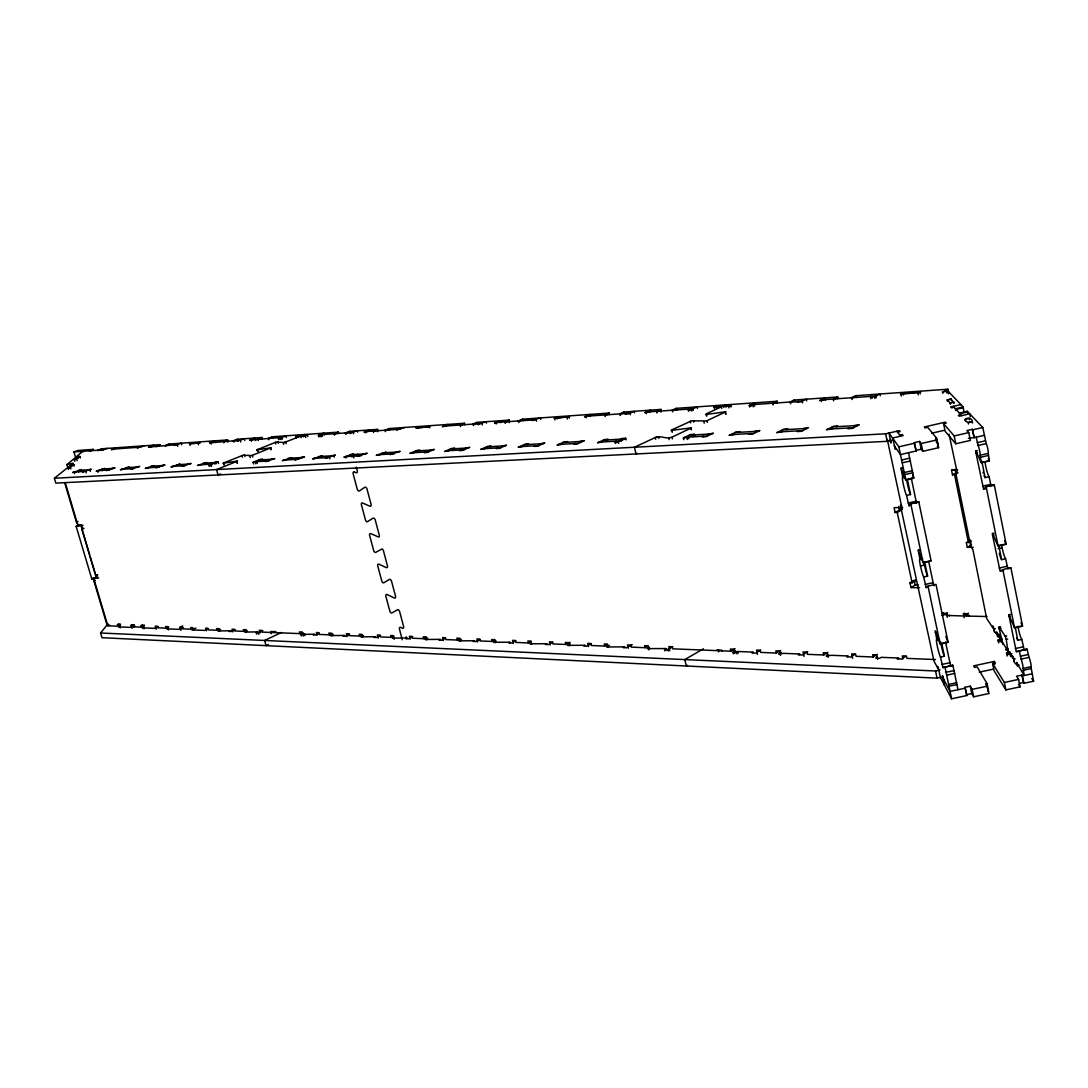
<?xml version="1.0" encoding="UTF-8"?>
<svg xmlns="http://www.w3.org/2000/svg" width="1088" height="1088" viewBox="0 0 1088 1088"><rect width="100%" height="100%" fill="white"/><g stroke="black" fill="none" stroke-linecap="round" stroke-linejoin="round"><path stroke-width="1.5" d="M505.186 423.422L505.186 422.43A2.026 1.374 67.1 0 0 505.104 421.872L509.238 420.104A2.026 1.374 67.1 0 1 509.32 420.662L509.306 422.647M353.94 471.934L353.464 472.11A1.999 1.238 67 0 0 353.165 473.892L357.245 489.206A1.986 1.224 66.7 0 0 359.38 490.946L364.834 487.22A1.999 1.238 66.6 0 1 366.955 488.879L371.076 504.329A1.999 1.238 66.3 0 1 369.893 506.192L362.195 502.846A1.986 1.224 66.4 0 0 361.406 504.778L365.473 519.982A1.986 1.224 66 0 0 367.186 521.832L373.075 518.16A1.986 1.238 66 0 1 375.224 519.928L379.277 535.174A1.986 1.224 65.6 0 1 378.638 537.05L370.777 533.637A1.986 1.224 65.7 0 0 369.607 535.459L373.85 551.099A1.972 1.21 65.4 0 0 374.966 552.323L375.278 552.418A1.972 1.21 65.4 0 0 375.782 552.35L382.092 548.923A1.986 1.224 65.3 0 1 383.411 550.678L387.491 566.032A1.986 1.224 65 0 1 386.254 567.61L378.937 564.169A1.972 1.21 65.1 0 0 378.542 564.087L378.134 564.196A1.972 1.21 65.1 0 0 377.726 565.842L381.766 580.965A1.972 1.21 64.8 0 0 383.901 582.76L389.395 579.414A1.986 1.21 64.7 0 1 391.544 581.223L395.542 596.265A1.972 1.21 64.4 0 1 395.27 597.91L394.89 598.087A1.972 1.21 64.4 0 1 394.346 598.019L387.029 594.497A1.972 1.197 64.4 0 0 385.846 596.238L389.871 611.266A1.972 1.197 64.1 0 0 391.843 613.02L397.474 609.756A1.972 1.21 64.1 0 1 399.622 611.578L403.594 626.525A1.972 1.21 63.8 0 1 402.397 628.238L400.724 627.409A1.972 1.197 63.7 0 0 399.595 627.586L399.35 628.429A1.972 1.197 63.7 0 0 399.432 629.068L402.274 639.73M605.118 416.541L605.146 415.494A2.135 1.51 66.3 0 0 605.064 414.909L609.212 413.059A2.122 1.51 66.3 0 1 609.294 413.658L609.253 414.691M656.853 412.978L656.894 411.903A2.176 1.591 65.8 0 0 656.826 411.305L660.974 409.414A2.176 1.591 65.8 0 1 661.042 410.026L660.96 412.162M773.01 404.967L773.092 403.838A2.298 1.768 64.3 0 0 773.024 403.199L777.158 401.241A2.298 1.768 64.3 0 1 777.213 401.88L777.145 403.009M908.534 452.73L913.852 478.19L905.787 480.026L898.838 446.828L888.978 433.038L891.086 443.061L889.848 439.552M833.503 400.806L833.598 399.65A2.366 1.863 63.3 0 0 833.544 398.983L837.651 396.984A2.353 1.863 63.3 0 1 837.706 397.637L837.624 398.793M354.321 471.988L355.994 472.722A1.999 1.238 67.1 0 0 357.19 472.301L357.326 471.743A1.999 1.238 67.1 0 0 357.245 470.846L356.266 467.174M275.794 631.57L270.803 631.57M976.181 437.199L978.044 445.373A5.44 0.707 76.9 0 1 979.717 451.085A5.44 0.707 76.9 0 1 980.057 455.26L981.335 462.794L989.468 460.945L988.217 453.397A5.44 0.721 76.9 0 0 987.877 449.208A5.44 0.721 76.9 0 0 986.245 443.605L982.777 427.516L967.286 411.278L959.453 413.086L959.956 415.167M944.982 667.094L951.619 698.782L966.987 695.49L965.002 687.303L970.278 686.174L972.101 689.398L973.638 696.796L989.101 693.491L986.15 683.672L986.993 683.482L988.502 690.88L987.659 691.057M945.798 636.303L947.961 642.056L940.018 643.783L935.136 630.727L936.89 639.934A9.221 0.83 76.5 0 0 937.244 645.891A9.221 0.83 76.5 0 0 940.481 657.084L942.915 667.556L952.898 665.38L957.984 689.724M237.116 461.122L223.054 463.202L243.168 455.178L251.722 455.559L271.048 447.753L256.958 449.861M256.918 449.847L276.094 442.068L284.24 442.503L300.655 436.111L307.727 435.05L296.222 436.424M1017.402 666.182L1016.627 662.374L1024.134 675.498L1022.72 664.836L1019.211 651.032M904.427 472.491L912.506 470.642M1022.407 625.858L1014.397 627.586L1008.766 614.638L1016.274 651.562L1027.072 649.182L1029.071 657.397A5.358 0.694 76.1 0 1 1030.717 663.109A5.358 0.694 76.1 0 1 1030.948 666.754L1033.6 681.21L1023.862 683.291L1021.85 675.09L1016.546 676.233L1018.599 679.415L1020.095 686.841L1005.87 689.901L994.078 670.725L992.596 663.49L995.18 662.932L994.242 661.422L973.651 665.87L974.549 667.393L977.119 666.835L986.993 683.482M416.133 427.965L429.746 426.51L416.228 428.033M948.818 684.42L956.76 682.666M972.21 421.804L968.306 422.579M941.555 677.171L937.054 678.15L102.014 637.704L100.599 632.998L108.011 623.764M953.809 402.22L950.096 402.982M947.294 399.854L951.034 399.078M108.188 624.73L107.018 625.002L93.881 580.87L95.146 580.23M78.907 524.579L76.146 526.402L91.814 579.006L97.39 576.953M91.814 579.006L92.48 578.258M985.13 488.934L983.579 489.206L986.041 486.69L994.146 484.854L993.208 485.833M189.475 443.768L200.314 442.571L189.502 443.836M70.924 468.914C68.558 467.391 74.542 462.373 74.202 466.086M76.146 526.402L81.192 524.987M64.641 482.637L76.378 522.077L77.67 521.478M891.779 440.273L887.182 441.334L55.855 483.113L54.4 478.258L73.195 463.175L66.953 464.671L67.891 467.813M927.642 587.262L926.119 587.506L927.928 586.065L936.006 584.392L948.11 642.369L940.168 644.096L928.023 586.16M66.953 464.671L81.709 452.173L84.388 451.18M1001.64 570.874C996.853 571.39 1009.895 567.174 1010.888 567.814L1022.57 626.158L1014.56 627.898L1002.823 569.595M1009.596 568.48L1010.752 567.732M968.524 613.224L967.545 613.85L968.007 616.094L969.231 615.318M905.556 656.418L901.381 659.11L897.246 658.934L898.647 658.036L881.239 657.329L879.838 658.213L875.786 658.05L877.186 657.166M964.267 617.685L963.451 613.754L964.43 613.142M967.803 613.51L964.798 614.734M852.625 658.417L851.632 653.874L855.603 654.024L856.106 656.309L873.134 657.002L877.322 654.35M941.895 615.509L942.97 615.536L942.494 613.306L943.473 612.694M942.97 615.536L947.498 612.775M854.923 654.391L850.721 657.016L846.763 656.853L848.164 655.982L831.49 655.302L826.2 656.01L828.471 654.595M804.086 656.39L803.08 651.943L806.888 652.093L807.391 654.323L823.725 654.99L827.927 652.392M914.206 580.271L909.976 582.828L910.982 587.588L915.212 585.018L918.381 585.045M807.786 651.603L802.182 655.017L798.374 654.867L799.789 654.01L783.795 653.358L778.654 654.051L781.456 652.365M967.341 542.137L966.362 542.735L967.3 547.318L971.489 544.938M909.976 582.828L912.098 582.842L916.314 580.285L915.266 580.271M966.362 542.735L971.149 541.09M968.823 541.253L970.55 540.355M757.506 654.446L756.514 650.08L760.172 650.23L760.662 652.406L776.342 653.045L780.558 650.515M1023.006 668.454L1030.948 666.754M760.702 650.066L755.602 653.099L751.958 652.95L753.372 652.12L738.004 651.494L733.013 652.174L733.394 653.793M733.013 652.174L735.488 650.719M669.827 650.774L668.821 646.585L672.194 646.721L672.697 648.829L730.85 651.195L735.08 648.72M687.562 665.271L686.31 666.006L684.787 659.586L703.46 648.802M664.918 650.923L664.55 649.346L667.91 649.495L672.846 646.68M664.55 649.346L665.965 648.543L666.332 650.121M895.111 512.489L899.409 510.082L901.517 510.027L897.233 512.448L895.111 512.489L894.091 507.661L902.659 507.47M952.789 469.54L951.538 470.234L952.49 474.898L956.746 472.641M628.293 648.23L627.504 644.939L630.754 645.075L631.244 647.129L645.157 647.7L647.986 646.122M952.49 474.898L958.066 472.858M649.522 647.238L647.047 648.625L665.965 648.543M632.223 644.654L626.579 647.782L623.342 647.659L624.757 646.87L606.506 646.966L609.334 645.402M637.35 453.342L636.031 453.954L634.44 447.25L655.275 437.553C660.62 435.078 666.658 439.647 671.99 437.158L691.506 427.842L671.078 430.413L671.595 429.964L691.574 420.825L706.398 420.988L725.914 411.726L706.262 414.474M588.526 646.585L587.724 643.362L590.852 643.484L591.355 645.51L604.751 646.054L607.566 644.504M591.396 643.647L586.813 646.15L583.698 646.027L585.113 645.252L567.487 645.361L570.302 643.838M550.229 645.007L549.426 641.838L552.446 641.961L552.935 643.946L565.842 644.463L570.058 642.192M552.745 642.314L548.515 644.572L545.51 644.45L546.924 643.702L529.883 643.81L531.298 643.062M513.305 643.47L512.516 640.37L515.413 640.478L515.916 642.437L528.346 642.94L531.162 641.444M515.821 640.832L511.605 643.049L508.708 642.94L510.109 642.192L493.639 642.314L496.101 641.036M477.7 642.002L476.911 638.955L479.713 639.064L480.216 640.968L492.211 641.458L495.013 640.002M480.202 639.418L476 641.58L473.212 641.471L474.613 640.75L458.674 640.873L461.475 639.431M942.793 393.339L942.521 392.006L948.002 391.054L963.193 406.98L964.022 412.338M443.346 640.587L442.558 637.582L445.264 637.69L445.754 639.567L457.327 640.043L460.129 638.602M942.521 392.006L947.934 389.218L948.75 393.217M445.672 638.126L441.646 640.166L438.954 640.057L440.354 639.35L424.918 639.486L427.706 638.071M849.347 427.938L847.878 428.686L852.026 428.441L859.33 424.742L853.726 425.721M410.162 639.214L409.387 636.262L411.998 636.358L412.488 638.207L423.667 638.67L426.455 637.255M412.665 636.711L408.476 638.806L405.878 638.697L407.266 638.003L392.319 638.139L393.706 637.446M831.885 428.93L826.336 429.896L833.666 426.224L837.733 425.993L836.278 426.727M870.903 398.725L870.536 396.998L874.494 396.726L879.961 394.006L880.328 395.733M378.189 638.153L377.332 634.984L379.862 635.079L380.338 636.902L391.15 637.337L393.924 635.963M798.728 430.821L797.246 431.542L801.217 431.324L808.561 427.679L803.121 428.631M870.536 396.998L871.91 396.318L872.277 398.045M380.596 635.433L376.434 637.486L373.905 637.378L375.306 636.698L360.808 636.847L363.406 635.569M690.989 428.25L691.37 429.91M782.014 431.759L776.642 432.711L783.986 429.107L787.875 428.876L786.42 429.597M947.934 389.218L855.535 395.719L851.428 397.746A2.38 1.89 62.9 0 0 851.659 398.385L852.244 399.514M851.659 398.385L855.766 396.372A2.38 1.89 62.9 0 1 855.535 395.719M347.113 636.602L346.338 633.746L348.786 633.842L349.275 635.637L359.72 636.058L362.494 634.698M349.588 634.182L345.44 636.208L343.006 636.113L344.393 635.433L330.33 635.582L333.091 634.25M833.598 399.65L837.706 397.637M750.258 433.568L748.775 434.289L752.583 434.071L759.927 430.494L754.664 431.433M824.772 399.595L819.604 400.534L825.098 397.868L825.588 400.112M317.138 635.365L316.363 632.55L318.73 632.645L319.206 634.413L329.324 634.821L332.085 633.488M798.497 401.431L797.123 402.098L800.836 401.839L806.344 399.187L806.698 400.86M319.26 633.148L315.466 634.97L313.113 634.875L314.5 634.209L300.846 634.372L301.308 636.004M734.237 434.479L729.028 435.404L736.386 431.854L740.126 431.65L738.657 432.344M837.651 396.984L794.118 400.044L789.997 402.016A2.326 1.795 64 0 0 790.214 402.655L790.786 403.743M790.214 402.655L794.335 400.683A2.312 1.795 64 0 1 794.118 400.044M260.032 632.998L259.257 630.278L261.474 630.374L261.95 632.074L299.907 633.624L302.654 632.305M300.846 634.372L303.43 633.134M703.786 436.206L702.318 436.914L705.962 436.71L713.334 433.201L708.206 434.112M773.092 403.838L777.213 401.88M268.518 644.49L266.084 645.646L264.629 640.465L281.534 632.454M683.767 439.674L683.373 437.974L688.432 437.077L688.826 438.777M694.715 435.989L694.321 434.302L692.852 434.996L693.246 436.682M749.646 407.048L749.278 405.416L754.8 402.818L755.167 404.45M683.373 437.974L690.744 434.506L694.321 434.302M749.278 405.416L754.229 404.518L754.596 406.15M256.618 634.127L256.17 632.536L257.53 631.897L257.978 633.488M256.17 632.536L258.373 632.618L262.806 630.537M232.805 631.87L232.043 629.204L234.192 629.286L234.668 630.958L243.848 631.339L246.568 630.061M247.221 630.863L244.664 632.06L257.53 631.897M235.226 629.612L231.159 631.502L229.024 631.421L230.384 630.782L217.872 630.958L220.578 629.707M206.421 630.782L205.659 628.143L207.74 628.225L208.216 629.884L217.11 630.238L219.817 629M615.346 443.482L614.951 441.85L616.434 441.17L616.814 442.802M626.076 439.906L625.682 438.274L622.322 438.464L620.854 439.144L621.343 441.184M208.325 628.782L204.775 630.414L191.896 629.884L195.935 628.048M614.951 441.85L618.31 441.66L625.682 438.274M688.514 411.25L688.146 409.659L689.534 409.02L689.901 410.611M688.146 409.659L691.519 409.428L697.041 406.885L697.408 408.476M672.302 410.829L676.437 408.938A2.203 1.618 65.6 0 1 676.233 408.34L672.085 410.23A2.203 1.618 65.6 0 0 672.302 410.829L672.833 411.876M602.262 441.973L597.475 442.83L604.846 439.484L608.151 439.294L606.682 439.96M181.016 630.374L180.078 627.123L182.757 625.913M656.894 411.903L661.042 410.026M183.233 627.531L179.194 629.367L166.695 628.85L168.042 628.238M156.182 629.34L155.244 626.144L157.202 626.212L157.678 627.817L166.056 628.157L168.735 626.96M575.307 443.51L573.825 444.176L577.062 443.986L584.433 440.667L579.727 441.51M649.332 411.822L644.722 412.665L650.243 410.176L650.61 411.74M561.694 444.285L557.029 445.114L564.4 441.823L567.582 441.633L566.114 442.299M158.386 626.538L154.374 628.347L142.242 627.844L143.575 627.246M144.146 626.049L141.658 627.164L141.182 625.573L144.364 625.097M660.974 409.414L623.75 412.039L619.602 413.889A2.149 1.537 66.1 0 0 619.806 414.474L620.337 415.494M619.806 414.474L623.954 412.624A2.149 1.537 66.1 0 1 623.75 412.039M626.878 413.386L625.491 414.011L628.674 413.78L634.209 411.305L634.576 412.855M132.083 628.334L131.145 625.178L132.396 624.621M535.758 445.754L534.29 446.406L537.39 446.23L544.748 442.966L540.178 443.795M131.145 625.178L134.3 624.702M605.146 415.494L609.294 413.658M134.273 625.573L130.288 627.354L118.497 626.865L119.83 626.28M133.049 625.26L133.525 626.838L135.021 626.171M141.182 625.573L142.433 625.029M97.485 576.844L93.731 578.422L107.834 625.79L117.966 626.198L120.197 625.206M107.834 625.79L109.562 625.029M588.948 416.024L584.501 416.854L590.036 414.419L590.403 415.929M117.966 626.198L117.49 624.634L118.986 623.982M117.49 624.634L120.605 624.158M522.662 446.502L518.133 447.318L525.477 444.081L528.537 443.904L527.068 444.543M497.706 447.916L496.237 448.555L499.229 448.392L506.559 445.169L502.112 445.985M485.085 448.623L480.678 449.439L488.009 446.243L490.946 446.08L489.491 446.719M533.324 419.9L531.937 420.498L540.355 417.914L540.722 419.383M461.054 449.997L459.585 450.622L462.468 450.459L469.785 447.304L465.446 448.093M448.895 450.69L444.598 451.479L451.901 448.338L454.743 448.174L453.288 448.8M609.212 413.059L522.417 419.179L518.282 420.947A2.04 1.387 67 0 0 518.486 421.505L518.976 422.47M518.486 421.505L522.607 419.723L523.11 420.689M498.644 422.321L494.469 423.096L499.977 420.757L500.453 422.688M505.186 422.43L509.32 420.662M414.011 452.662L409.809 453.438L417.098 450.35L419.832 450.201L418.377 450.813M425.721 451.996L424.266 452.622L427.04 452.472L434.343 449.358L430.1 450.133M509.238 420.104L477.047 422.362L472.926 424.102A1.999 1.333 67.2 0 0 473.117 424.646L473.606 425.598M473.117 424.646L477.238 422.906L478.203 424.796M479.223 423.667L477.85 424.252L486.091 421.736L486.458 423.164M391.666 453.941L390.198 454.553L400.153 451.33L396.018 452.105M464.535 424.769L464.535 423.803A1.986 1.306 67.3 0 0 464.454 423.259L460.333 424.986A1.986 1.306 67.3 0 1 460.428 425.53L460.428 426.51M460.428 425.53L464.535 423.803M93.731 578.422L98.668 577.946M446.366 425.966L442.34 426.714L447.821 424.429M380.351 454.58L376.258 455.342L386.158 452.146L384.717 452.758M83.3 528.346L81.777 528.945L95.567 575.307L96.818 574.79M95.567 575.307L97.743 574.79M421.886 427.666L423.939 426.809M358.782 455.804L357.34 456.402L367.173 453.247L363.134 453.995M427.394 427.285L429.352 426.428L429.706 427.829M352.213 454.621L353.654 454.036L343.876 457.164L347.874 456.43M416.514 428.033L418.554 427.19M270.395 448.147L270.858 449.793M327.039 457.613L325.598 458.198L335.308 455.097L331.364 455.831M398.031 429.325L396.658 429.882L404.641 427.462M316.499 458.211L312.596 458.932L322.252 455.845L320.81 456.443M464.454 423.259L389.014 428.563L384.921 430.236A1.918 1.21 67.7 0 0 385.111 430.753L385.574 431.664M385.111 430.753L389.205 429.08L389.654 429.978M296.371 459.354L294.93 459.938L304.531 456.878L300.682 457.599M369.784 431.297L369.43 429.95L363.99 432.154L367.798 431.433M377.645 431.746L377.604 429.896A1.89 1.197 67.8 0 0 377.522 429.379L373.442 431.038A1.904 1.197 67.8 0 1 373.524 431.555L373.551 432.494M373.524 431.555L377.604 429.896M350.839 432.616L349.479 433.16L357.313 430.794L357.666 432.14M286.171 459.925L282.363 460.646L291.91 457.599L290.482 458.184M365.718 432.956L365.704 431.46M334.451 435.186L334.424 434.275L338.477 432.643A1.85 1.142 67.9 0 0 338.395 432.126L272.204 436.791L268.192 438.369A1.795 1.061 68.2 0 0 268.369 438.858L268.804 439.702M377.522 429.379L349.398 431.351L345.345 432.997A1.877 1.156 67.9 0 0 345.522 433.5L345.97 434.384M345.522 433.5L349.588 431.854L350.486 433.622M318.866 436.968L318.417 435.322L319.777 434.778L353.586 432.303M323.49 433.296L324.292 434.914M253.599 463.991L253.123 462.291L260.25 459.435L262.562 459.299L263.024 460.999M318.417 435.322L322.102 434.615L322.538 436.261M253.123 462.291L256.863 461.598L257.326 463.284M262.562 459.299L261.134 459.87L261.61 461.57M266.723 461.04L265.282 461.611L274.774 458.592L271.007 459.313M338.395 432.126L334.329 433.758A1.863 1.142 67.9 0 1 334.424 434.275M65.498 483.534L78.078 525.83L83.014 525.246M81.777 528.945L83.966 528.428M220.578 473.946L218.062 474.966L216.553 469.581L237.252 461.203L237.034 463.284M320.253 436.533L319.777 434.778L323.83 433.16M296.371 438.07L295.936 436.438L298.248 435.622M78.078 525.83L79.356 525.327M295.936 436.438L307.414 434.969L307.863 436.614M209.318 466.453L208.855 464.794L210.27 464.236L210.746 465.882M218.579 463.529L218.117 461.883L215.927 462.006L214.513 462.563L214.975 464.209M208.855 464.794L218.117 461.883M278.8 439.715L278.365 438.097L279.698 437.566L280.146 439.185M286.035 436.138L278.365 438.097M285.614 435.948L286.416 437.539M201.035 464.766L197.472 465.446L206.679 462.536L205.278 463.094M268.369 438.858L272.394 437.267L272.816 438.124M253.123 439.416L249.642 440.096L282.254 437.281M262.235 438.858L262.181 437.988A1.782 1.047 68.2 0 0 262.099 437.498L244.31 438.75L236.858 440.98L238.19 440.463M243.97 438.886L244.773 440.436M183.396 465.773L181.982 466.317L191.134 463.447L187.612 464.114M254.646 438.138L255.68 440.531M251.45 441.266L250.974 439.566L254.986 438.002M262.099 437.498L258.087 439.076A1.782 1.047 68.2 0 1 258.182 439.566L258.223 440.436M258.182 439.566L262.181 437.988M244.31 438.75L237.334 439.239L233.335 440.803A1.754 1.02 68.3 0 0 233.512 441.279L233.934 442.109M233.512 441.279L237.51 439.715L238.354 441.374M174.447 466.276L170.952 466.942L180.064 464.086L178.663 464.63M212.84 442.231L209.454 442.884L240.638 440.178M214.431 440.966L215.22 442.476M157.352 467.242L155.951 467.786L164.995 464.957L161.541 465.623M227.814 442.109L227.705 440.409A1.741 1.006 68.3 0 0 227.623 439.933L223.638 441.47A1.741 1.006 68.3 0 1 223.72 441.959L223.774 442.802M223.72 441.959L227.705 440.409M211.249 444.026L210.786 442.367L214.758 440.83M148.675 467.745L145.248 468.398L154.251 465.582L152.864 466.113M181.723 444.802L181.261 443.197L174.039 445.346L175.358 444.842M123.692 469.159L120.346 469.798L129.241 467.024L127.854 467.554M132.11 468.683L130.71 469.214L139.658 466.426L136.272 467.078M200.07 442.49L198.084 443.251L198.519 444.788M107.63 470.07L106.243 470.601L115.083 467.854L111.765 468.493M151.803 446.474L148.58 447.114L177.643 444.57M160.126 444.679L156.196 446.175A1.686 0.925 68.4 0 1 156.291 446.638L160.222 445.142A1.673 0.925 68.5 0 0 160.126 444.679L101.592 448.8L97.716 450.242A1.618 0.87 68.5 0 0 97.893 450.677L101.755 449.235A1.618 0.87 68.6 0 1 101.592 448.8M99.47 470.533L96.179 471.172L104.978 468.438L103.605 468.955M169.089 444.054L165.158 445.55A1.686 0.938 68.4 0 0 165.322 445.998L169.266 444.502A1.686 0.938 68.4 0 1 169.089 444.054L227.623 439.933M138.543 447.399L137.238 447.889L144.01 445.917M75.956 471.866L72.733 472.491L81.437 469.798L80.063 470.315M83.871 471.417L82.498 471.947L91.242 469.227L87.992 469.853M153.816 445.128L150.226 446.488M116.239 447.862L111.37 449.684L114.498 449.072M140.746 447.141L113.002 449.086M107.508 448.378L100.545 450.446L101.837 449.956M93.35 449.385L89.474 450.813A1.618 0.857 68.6 0 1 89.57 451.234L93.432 449.82A1.605 0.857 68.6 0 0 93.35 449.385L77.806 450.473L73.957 451.901L75.398 456.77M947.077 614.693L946.206 615.414L963.914 615.998L966.334 615.468L966.13 614.774L966.212 616.434M942.956 667.638L952.802 665.258L950.79 665.938L950.463 665.122L945.526 642.002M1015.09 658.825C1011.337 659.287 1015.947 666.06 1019.075 665.04M995.343 628.728C991.875 628.619 996.023 635.882 999.328 634.318M720.188 650.066L716.978 649.944M73.766 464.603L71.414 465.174L68.109 468.003L68.558 469.486M76.378 522.077L77.86 521.723M96.574 576.558L97.458 576.341M93.881 580.87L95.064 580.584M947.566 401.35L947.294 399.99L951.075 399.119L954.122 403.43M947.294 399.99L950.028 402.941L953.836 402.057M960.894 404.573L950.64 406.953L951.483 407.85L954.054 407.266M963.193 406.98L955.454 408.775L955.767 410.638M955.577 409.469L963.329 407.674M959.616 413.821L967.45 412.012L967.79 413.358M960.949 414.691L958.324 415.29L959.208 416.242L969.707 413.807L970.319 416.84M54.4 478.258L885.605 433.813L899.409 430.63L900.143 431.61L897.532 432.222M984.341 435.322L974.372 437.607L972.332 429.298L966.906 430.549L968.755 432.589L970.346 440.422L955.781 443.768L945.146 431.31L943.595 423.708L946.234 423.096L945.39 422.13L924.338 426.986L925.14 427.978L927.765 427.366L936.591 438.138L938.196 445.917L937.339 446.121L938.618 447.698L922.801 451.33L921.169 449.208L919.564 441.442L914.165 442.68L916.178 450.976L900.456 454.58L894.146 445.645M899.735 435.2L902.36 434.602L903.108 435.608L892.554 438.042L895.41 449.208L894.88 446.678M972.25 421.614C972.59 415.997 959.154 418.268 968.238 422.538L972.25 421.614L972.536 423.055M931.682 433.228L944.302 430.318M898.838 446.828L914.559 443.21L916.178 450.976M936.7 443.006L935.734 438.342L936.591 438.138M972.794 429.801L982.777 427.516M919.564 441.442L921.182 443.537L937.013 439.892L938.618 447.698M943.595 423.708L954.19 435.948L968.755 432.589M915.783 450.446L921.169 449.208M968.47 438.342L974.372 437.607M901.598 460.034L909.677 458.184M977.282 442.68L985.429 440.803M902.36 462.822L910.438 460.972M978.098 445.468L986.245 443.605M918.721 501.935L910.683 503.758L909.078 506.151L906.576 495.448A9.343 0.857 76.8 0 1 903.394 484.595A9.343 0.857 76.8 0 1 902.85 477.7L900.973 468.302L902.591 467.731M983.579 489.206L975.827 452.295L975.8 450.908L977.418 450.609M975.95 452.989L977.459 452.635M980.057 455.26L988.217 453.397M904.658 474.599L912.723 472.763M980.234 457.341L988.38 455.478M902.85 477.7L905.502 477.088M906.576 495.448L910.547 494.55L907.514 480.012M984.069 475.51A9.384 1.224 76.8 0 0 985.116 477.605L989.128 476.694L991.018 485.819M908.167 503.037L916.11 501.228L911.295 478.149M982.641 486.159L990.665 484.337M926.119 587.506L923.671 576.953A9.275 0.843 76.6 0 1 920.462 565.937A9.275 0.843 76.6 0 1 920.013 559.518L918.177 550.31L919.795 549.821M1000.103 571.132L992.46 534.766L992.433 533.474L994.051 533.215M992.582 535.432L994.078 535.106M920.013 559.518L922.651 558.919M284.077 442.53L285.736 442.041L286.171 443.7M930.988 560.701L922.991 562.482L918.313 550.147M920.462 565.937L924.406 565.066M998.131 548.638L1002.102 547.754M923.671 576.953L927.615 576.082L924.637 561.802M999.246 553.316A9.316 1.197 76.5 0 0 1001.613 559.654L1005.598 558.77L1008.005 569.282M925.235 584.419L933.123 582.665L928.717 561.598M999.151 568.045L1007.107 566.277M1002.633 570.656L1003.626 570.438M1008.916 614.72L1010.398 614.394M935.34 632.563L936.809 632.25M1008.916 616.488L1010.398 616.162M936.89 639.934L939.502 639.363M1003.014 644.463L999.002 627.926L999.015 626.974L1000.538 626.77M999.138 628.742L1001.028 628.334M999.124 627.082L1005.271 636.29L1006.713 635.977M998.607 642.913L998.036 640.098L1002.334 639.159M1008.304 653.358L1006.237 639.404L1007.678 639.091M940.481 657.084L944.398 656.241L941.786 643.756M1016.75 637.922A9.262 1.17 76.2 0 0 1017.838 640.302L1021.795 639.445L1024.23 649.958L1027.072 649.182L1016.382 651.753M1005.72 649.4L1008.086 648.897M1005.883 650.107L1008.25 649.59M942.018 664.414L949.851 662.728M1015.376 648.53L1023.278 646.816M1007.107 655.996L1006.522 653.126L1009.079 652.569L1001.477 640.968L998.961 641.526L998.036 640.098M1011.894 653.657L1007.488 654.609L1006.522 653.126M100.599 632.998L935.558 670.997L940.059 670.018M946.07 672.289L953.986 670.589M1020.272 656.268L1028.255 654.541M946.846 675.145L954.761 673.431M1021.088 659.124L1029.071 657.397M979.254 672.18L993.14 669.188M948.994 686.229L956.896 684.529M1023.087 670.29L1031.07 668.576M965.45 688.119L950.082 691.41L942.929 677.946M1021.85 675.09L1022.366 675.879L1032.118 673.785M972.101 689.398L987.578 686.079M992.596 663.49L1004.36 682.475L1018.599 679.415M965.002 687.303L966.538 694.674L971.802 693.546L973.638 696.796M1019.374 683.346L1023.346 682.489M657.941 436.832L655.411 437.498L655.656 439.226M244.433 454.92L245.004 456.566M676.233 408.34L777.158 401.241M194.929 443.469L193.882 443.55M296.82 436.383L300.655 436.111L301.09 437.743M73.957 451.901L103.632 449.834M365.35 431.596L400.547 429.148M443.714 426.142L481.97 423.477L482.338 424.918M192.209 443.034L189.72 443.836L190.142 445.373M113.696 468.37L101.701 469.064L102.177 470.71M125.895 467.677L138.271 466.956M150.838 466.235L163.594 465.501M176.569 464.753L189.734 463.991M203.116 463.216L216.702 462.441M258.835 460.006L273.346 459.177M288.089 458.32L303.09 457.463M318.349 456.579L333.866 455.682L334.247 457.096M365.718 453.846L349.656 454.77L350.037 456.198M382.065 452.907L398.711 451.942M415.643 450.976L432.888 449.97M450.446 448.963L468.33 447.93M486.54 446.882L505.104 445.808M524.008 444.72L543.279 443.618M562.931 442.476L582.964 441.32M603.378 440.15L624.213 438.954M689.275 435.2L711.865 433.894M734.917 432.562L758.472 431.215M782.517 429.828L807.092 428.4M832.198 426.958L857.874 425.476M109.562 469.962L97.566 470.642L98.042 472.287M121.734 469.268L134.096 468.561M146.649 467.854L159.406 467.133M172.353 466.398L185.518 465.65M198.886 464.889L212.459 464.114M254.551 461.72L269.049 460.904M283.791 460.061L298.792 459.218M314.038 458.347L329.542 457.463L329.922 458.878M361.379 455.654L345.318 456.566L345.698 457.994M377.713 454.73L394.346 453.778M411.264 452.826L428.509 451.846M446.053 450.84L463.937 449.834M482.147 448.8L500.698 447.739M519.602 446.665L538.873 445.577M558.511 444.462L578.53 443.319M598.958 442.163L619.793 440.98M684.855 437.281L707.431 436.002M730.497 434.683L754.052 433.35M778.11 431.99L802.686 430.59M827.805 429.162L853.482 427.706M257.176 449.874L257.72 451.506M951.538 470.234L957.535 470.016M900.374 505.199L901.435 505.186M967.3 547.318L973.284 547.291M910.982 587.588L919.537 587.683M942.494 613.306L946.533 613.387L947.335 617.29M963.451 613.754L967.545 613.85M968.007 616.094L987.006 616.529M180.078 627.123L182.09 627.205L182.566 628.837L191.202 629.19L190.726 627.558L192.766 627.64L193.528 630.251M133.525 626.838L141.658 627.164M935.476 659.546L906.916 658.376L906.426 656.05L902.278 655.887L902.945 658.974M73.766 464.522L71.441 465.147L71.849 466.657M249.451 455.913L250.24 457.64M953.21 406.354L961.833 415.63M935.734 438.342L937.013 439.892M896.798 431.229L900.47 436.206M1031.805 678.504L1033.6 681.21M1018.558 684.434L1020.095 686.841M900.742 506.94L902.251 509.334L887.291 439.402M1005.271 636.29L1006.237 639.404M966.538 694.674L966.987 695.49M934.021 585.766L933.123 582.665M951.619 698.782L940.358 677.43L938.359 667.896L937.557 666.386L938.06 668.766L933.966 661.055L900.714 506.831M855.766 396.372L856.351 397.487M794.335 400.683L794.906 401.771M676.437 408.938L676.981 409.986M623.954 412.624L624.471 413.63M988.298 458.497L989.305 460.673L981.172 462.536L975.909 450.949M1004.632 540.899L1005.992 543.973L997.927 545.782L992.555 533.542M1021.006 622.608L1022.394 625.845M912.56 475.007L913.716 477.918L905.651 479.754L901.095 468.071M81.75 525.749L82.702 528.931M96.478 575.321L97.417 578.462M80.906 525.273L82.865 531.882M83.354 533.542L89.719 554.948M90.209 556.594L91.678 561.517M92.167 563.162L95.091 572.995M95.567 574.627L96.546 577.905M76.772 521.696L77.724 524.865M93.622 578.286L94.262 580.434M86.224 472.94L85.748 471.308L74.106 471.974L74.582 473.593M80.322 457.953C81.423 454.362 74.351 458.578 79.9 456.498L74.474 459.857L77.629 457.028L78.023 458.497M77.153 460.673C77.86 458.143 72.719 459.204 74.841 461.23M78.69 472.029L78.214 470.424L89.869 469.744L90.345 471.376M72.406 463.842L72.842 465.31M119.367 624.716L120.292 627.844M70.842 464.222L71.454 466.276M143.113 625.654L144.038 628.837M166.056 628.157L165.58 626.552L167.566 626.634L168.504 629.857M916.599 503.186L916.11 501.228M217.11 630.238L216.634 628.578L218.742 628.674L219.504 631.326M177.317 444.706L177.779 446.325M246.31 632.427L245.548 629.734L243.372 629.653L243.848 631.339M215.927 462.006L216.39 463.651M261.8 630.605L262.072 631.57M211.045 464.671L211.507 466.33M258.373 632.618L258.822 634.222M236.858 461.122L237.334 462.781M223.747 462.794L224.21 464.454M271.034 631.448L271.483 633.053M223.434 463.298L223.897 464.957M270.79 632.142L271.238 633.746M255.435 462.169L255.898 463.869M303.171 634.467L303.62 636.099M302.518 634.753L301.743 631.978L299.431 631.883L299.907 633.624M252.307 455.342L252.77 457.014M240.312 440.314L240.774 442M242.039 455.546L242.488 457.191M257.543 449.398L257.992 451.03M260.25 459.435L260.726 461.122M304.545 633.814L305.007 635.446M281.928 437.417L282.39 439.13M283.234 442.666L283.682 444.312M280.582 437.947L281.017 439.566M332.003 635.977L331.228 633.148L328.834 633.053L329.324 634.821M277.834 441.714L278.27 443.346M275.346 442.326L275.794 443.958M270.654 447.671L271.102 449.317M297.949 435.635L298.398 437.267M362.481 637.242L361.706 634.358L359.23 634.263L359.72 636.058M305.388 435.785L305.837 437.417M305.306 436.778L304.694 434.506L302.668 435.309L303.117 436.941M320.742 435.159L321.191 436.805M353.804 457.953L353.314 456.117L357.653 454.308L358.142 456.158M351.098 454.172L351.859 457.014M394.196 639.282L393.217 635.61L390.66 635.514L391.15 637.337M353.246 432.439L353.6 433.786M406.218 636.766L406.45 637.65M426.618 639.894L425.83 636.915L423.178 636.806L423.667 638.67M460.374 641.281L459.585 638.262L456.838 638.153L457.327 640.043M495.353 642.736L494.55 639.649L491.708 639.54L492.211 641.458M531.597 644.232L530.808 641.09L527.857 640.982L528.346 642.94M496.21 423.966L495.842 422.511L536.221 419.696L536.588 421.178M569.201 645.782L568.398 642.586L565.338 642.464L565.842 644.463M608.219 647.401L607.43 644.15L604.248 644.014L604.751 646.054M569.418 418.146L569.051 416.65L554.091 418.309L569.527 416.704L566.984 417.561L567.351 419.057M557.002 419.016L556.634 417.52L554.567 418.418L554.934 419.914M586.255 417.751L585.888 416.242L630.061 413.168L630.428 414.718M967.45 412.012L967.286 411.278M648.965 649.903L647.958 645.755L644.667 645.633L645.157 647.7M622.322 438.464L622.717 440.096M618.31 441.66L618.705 443.306M667.91 649.495L668.29 651.059M658.471 436.778L658.866 438.437M646.462 413.603L646.095 412.039L692.906 408.789L693.274 410.38M671.881 430.535L672.262 432.194M671.595 429.964L671.976 431.623M671.99 437.158L672.384 438.831M721.562 649.971L721.847 651.168M668.753 437.947L669.147 439.62M718.298 650.325L718.678 651.93M690.744 434.506L691.138 436.193M738.004 651.494L738.385 653.113M686.95 437.784L687.344 439.47M736.603 652.324L736.97 653.942M734.93 653.494L733.924 649.182L730.361 649.046L730.85 651.195M703.854 421.505L704.235 423.164M691.519 409.428L691.886 411.019M693.437 420.498L693.818 422.144M690.282 421.274L690.662 422.906M690.676 427.679L691.057 429.338M716.652 407.946L716.285 406.341L713.619 407.116L731.354 405.443L716.285 406.341L714.204 407.306L714.571 408.911M706.411 414.46L706.778 416.092M706.438 415.562L706.071 413.93L721.398 406.803L721.766 408.422M707.037 420.73L707.418 422.389M731.082 406.953L730.714 405.334L728.647 406.3L729.014 407.918M726.09 407.293L725.546 404.872L723.479 405.838L723.846 407.456M725.424 412.121L725.886 414.174M780.558 655.398L779.552 651.005L775.839 650.855L776.342 653.045M725.057 411.577L725.614 414.038M751.033 406.395L750.666 404.763L802.21 401.173L802.577 402.846M823.725 654.99L823.222 652.746L827.098 652.895L828.104 657.383M752.842 405.171L753.209 406.803M873.134 657.002L872.644 654.704L876.683 654.867L877.676 659.45M821.345 401.554L820.978 399.867L875.867 396.046L876.234 397.773M943.758 679.51L942.426 675.539L944.452 685.182M885.605 433.813L887.182 441.334M935.558 670.997L937.054 678.15M898.647 506.464L899.409 510.082M914.274 580.57L915.212 585.018M874.494 396.726L874.861 398.453M897.233 512.448L912.098 582.842M901.286 396.046L900.918 394.291L902.958 393.271L920.788 392.224L900.918 394.291C898.348 394.223 905.066 391.707 903.326 395.012M921.182 443.537L922.801 451.33M970.278 686.174L971.802 693.546M949.117 615.223L949.294 616.053M986.15 683.672L986.748 686.623M920.326 393.842L919.958 392.074L917.918 393.108L918.286 394.876M1001.014 641.893L1000.062 637.214L999.138 635.8L999.614 638.139L996.567 631.883L997.574 636.834M951.075 399.119L951.347 400.479M948.002 391.054L948.586 393.91M950.028 402.941L950.314 404.314M946.723 391.707L946.995 393.054M994.486 631.91L993.548 627.3L992.65 625.94L993.113 628.238L986.626 618.365L972.89 549.562L970.782 546.598L955.033 469.486L957.086 472.029L949.062 434.207M954.19 435.948L955.781 443.768M1004.36 682.475L1005.87 689.901M955.835 469.458L956.474 472.654M970.292 540.355L971.23 544.938M994.242 661.422L994.826 664.306M954.57 474.817L968.442 542.722M1022.366 675.879L1023.862 683.291M972.332 429.298L973.896 437.09M969.476 419.791L969.19 418.363L965.219 419.274L965.505 420.716M968.238 422.538L968.524 423.98M1014.07 661.096L1013.309 657.329L1012.316 655.819L1012.806 658.24L1009.569 651.658L1010.548 656.445M981.838 461.366L985.116 477.605M998.73 545.292L1001.613 559.654M1015.308 627.749L1017.838 640.302M338.477 432.643L338.504 433.541M989.128 476.694A9.384 1.238 76.8 0 1 985.021 462.006M1005.598 558.77A9.316 1.21 76.5 0 1 1001.586 544.707M983.185 472.913A9.384 1.224 76.8 0 1 983.008 472.301M1021.795 639.445A9.275 1.183 76.2 0 1 1017.892 626.171M272.394 437.267A1.795 1.061 68.2 0 1 272.204 436.791M237.51 439.715A1.754 1.02 68.3 0 1 237.334 439.239M389.205 429.08A1.904 1.21 67.7 0 1 389.014 428.563M349.588 431.854A1.863 1.156 67.9 0 1 349.398 431.351M522.607 419.723A2.04 1.387 67 0 1 522.417 419.179M477.238 422.906A1.999 1.333 67.3 0 1 477.047 422.362M927.615 576.082A9.275 0.857 76.6 0 1 923.834 562.047M944.398 656.241A9.221 0.843 76.4 0 1 940.494 641.43M910.547 494.55A9.343 0.884 76.8 0 1 908.439 488.281A9.343 0.884 76.8 0 1 906.59 479.373M68.109 468.003L70.353 467.514L68.109 468.003M918.816 502.003L910.778 503.826L923.127 562.782L931.124 560.986L918.816 502.003M994.269 484.908L986.15 486.744L998.09 546.067L1006.169 544.272L994.269 484.908"/></g></svg>
